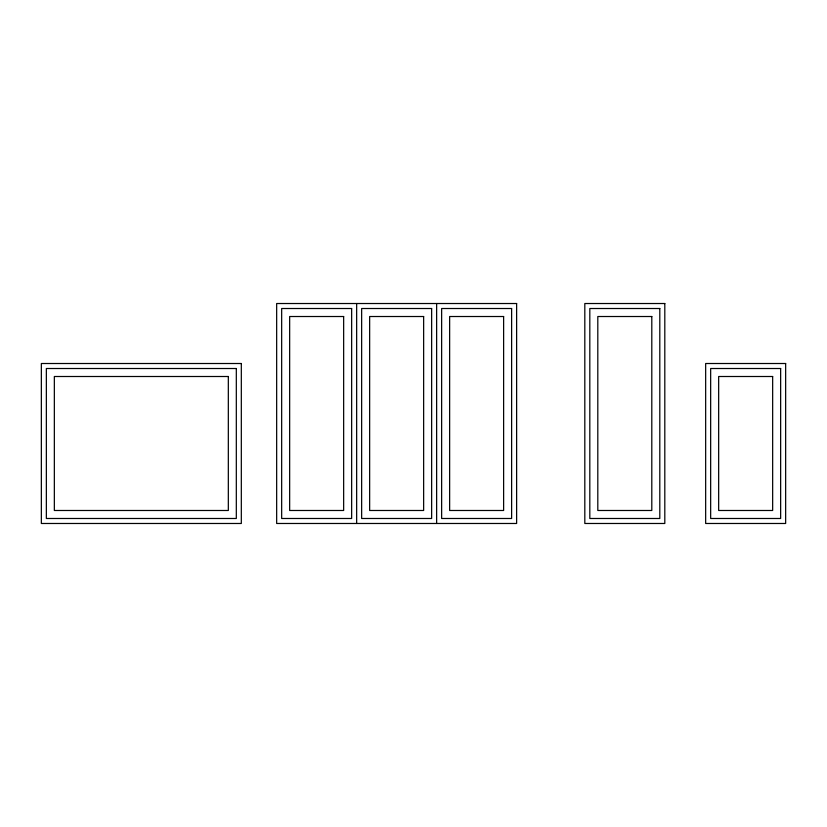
<?xml version="1.0" encoding="UTF-8"?>
<svg xmlns="http://www.w3.org/2000/svg" width="827" height="827" viewBox="0 0 827 827"><rect width="100%" height="100%" fill="white"/><g stroke="black" fill="none" stroke-linecap="round" stroke-linejoin="round"><path stroke-width="1.24" d="M436.635 303.519L436.635 523.481M356.654 303.519L356.654 523.481M516.627 303.519L276.663 303.519L276.663 523.481L516.627 523.481L516.627 303.519M664.805 303.519L584.813 303.519L584.813 523.481L664.805 523.481L664.805 303.519M351.651 308.512L281.666 308.512L281.666 518.488L351.651 518.488L351.651 308.512M431.642 308.512L361.647 308.512L361.647 518.488L431.642 518.488L431.642 308.512M511.624 308.512L441.639 308.512L441.639 518.488L511.624 518.488L511.624 308.512M659.801 308.512L589.816 308.512L589.816 518.488L659.801 518.488L659.801 308.512M343.65 316.514L289.657 316.514L289.657 510.486L343.65 510.486L343.65 316.514M423.641 316.514L369.648 316.514L369.648 510.486L423.641 510.486L423.641 316.514M503.622 316.514L449.64 316.514L449.64 510.486L503.622 510.486L503.622 316.514M651.8 316.514L597.807 316.514L597.807 510.486L651.8 510.486L651.8 316.514M241.319 363.508L41.35 363.508L41.35 523.481L241.319 523.481L241.319 363.508M785.65 363.508L705.658 363.508L705.658 523.481L785.65 523.481L785.65 363.508M236.315 368.511L46.353 368.511L46.353 518.488L236.315 518.488L236.315 368.511M780.647 368.511L710.662 368.511L710.662 518.488L780.647 518.488L780.647 368.511M228.324 376.502L54.344 376.502L54.344 510.486L228.324 510.486L228.324 376.502M772.656 376.502L718.663 376.502L718.663 510.486L772.656 510.486L772.656 376.502"/></g></svg>
